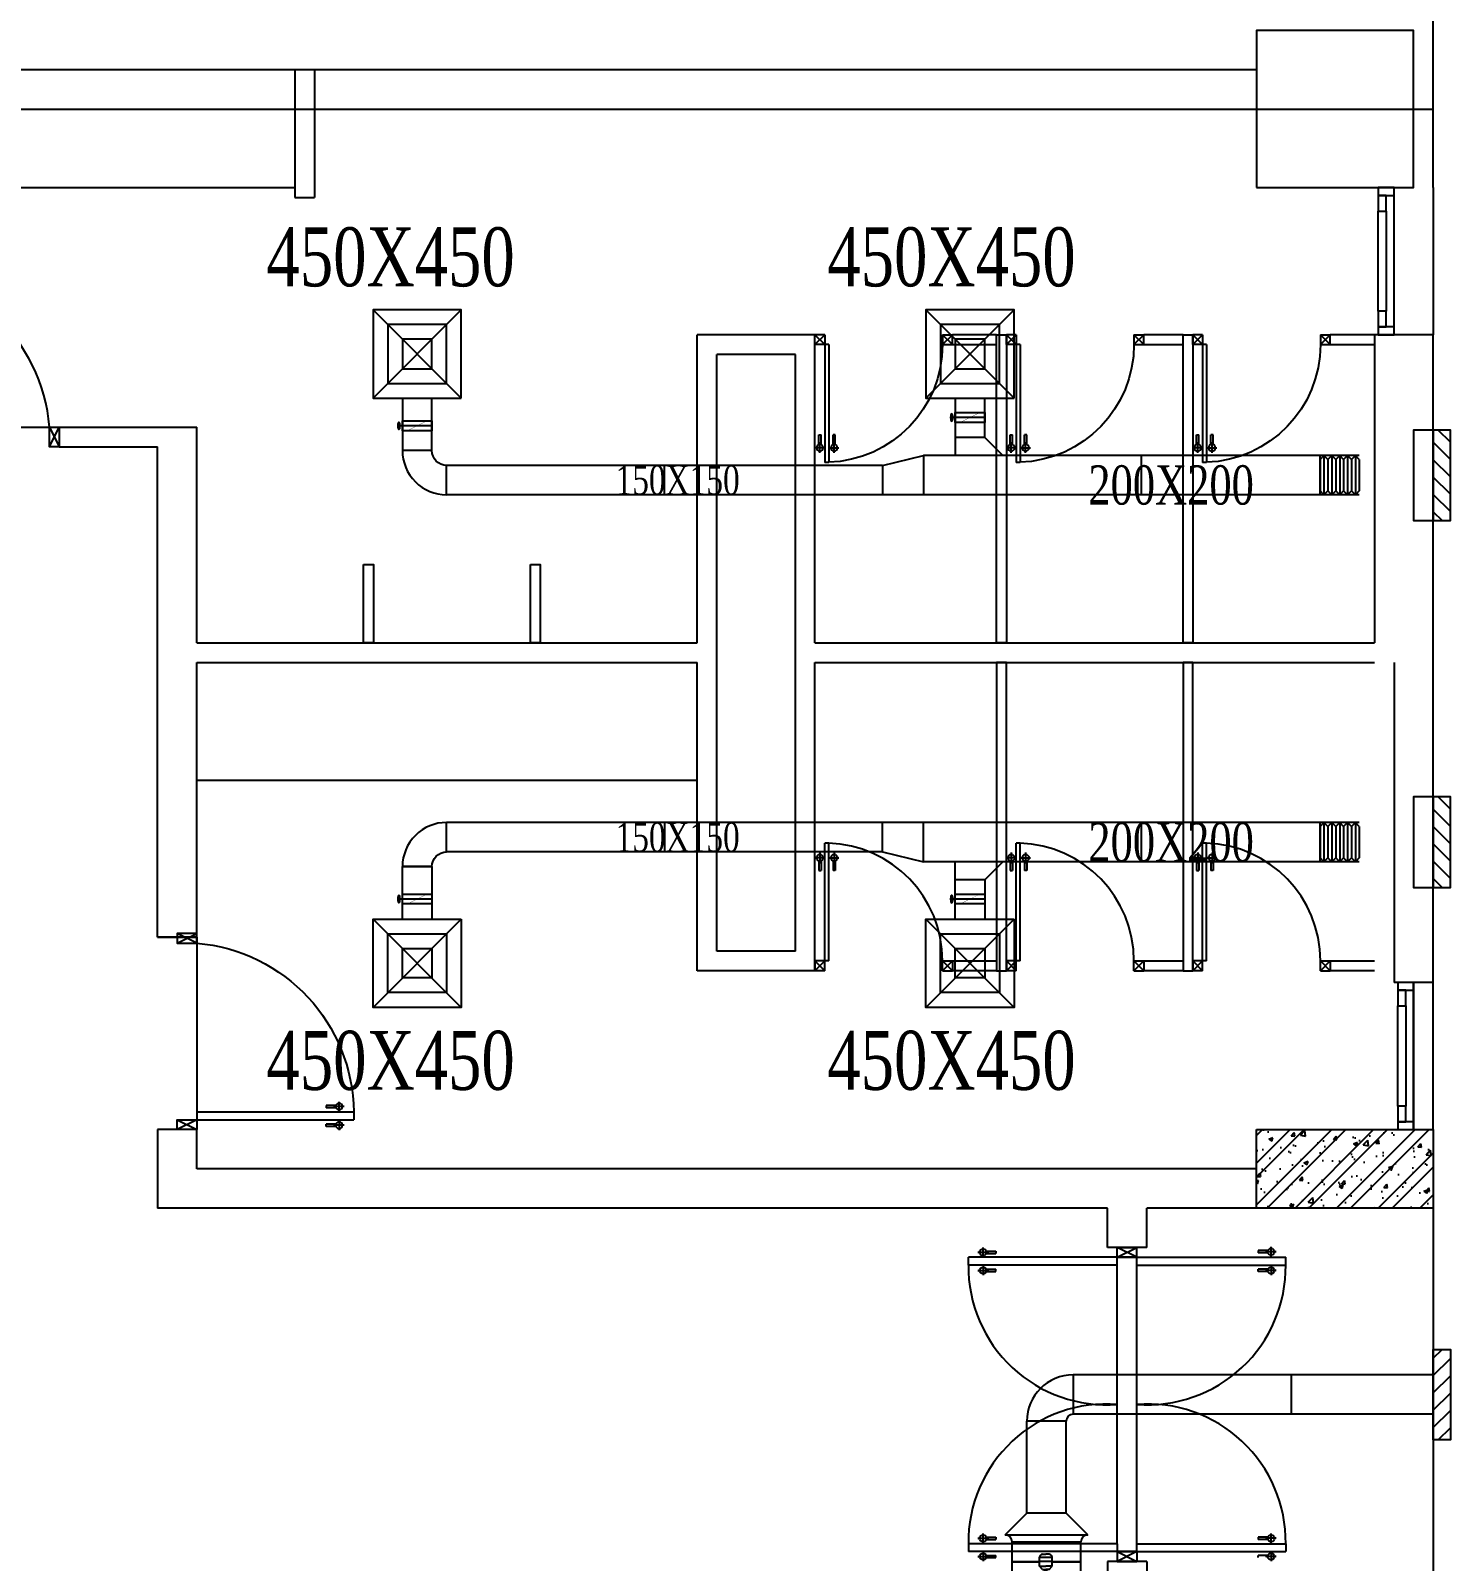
# Model space of a CAD drawing. Header units: metres. Extents: x 352651 to 1421851, y -87441 to -24441.
# Drawn here: x 392486 to 399720, y -56260 to -48460 of the extents above; entities that cross this region are included whole.
import ezdxf
from ezdxf.enums import TextEntityAlignment as Align

# ---------------------------------------------------------------- set-up
doc = ezdxf.new("R2010")
doc.units = ezdxf.units.M
doc.header["$LTSCALE"] = 300
doc.header["$MEASUREMENT"] = 0
doc.linetypes.add('HIDDEN2', pattern=[0.1875, 0.125, -0.0625])
doc.layers.get('Defpoints').update_dxf_attribs({"linetype": 'CONTINUOUS'})
for name, color, linetype in [('bat noi mem', 4, 'CONTINUOUS'), ('CUA', 8, 'CONTINUOUS'), ('CUAGIO', 2, 'CONTINUOUS'), ('khuat-F', 9, 'HIDDEN2'), ('KICH-THUOC', 9, 'CONTINUOUS'), ('NOITHAT', 145, 'CONTINUOUS'), ('THAY', 9, 'CONTINUOUS'), ('TUONG', 7, 'CONTINUOUS'), ('vach', 6, 'CONTINUOUS')]:
    doc.layers.add(name, color=color, linetype=linetype)
doc.styles.add('VNCC-RMD', font='vntimeh.shx', dxfattribs={"width": 0.75, "height": 300, "bigfont": 'vns.shx'})

# ---------------------------------------------------------------- blocks, each defined once
blk = doc.blocks.new('cot1')
at = {"layer": 'vach'}
blk.add_lwpolyline([(-400, -400), (400, -400), (400, 400), (-400, 400)], close=True, dxfattribs=at)
blk = doc.blocks.new('SAD')
at = {"layer": 'CUAGIO', "color": 8}
for p, q in [((-300, -300), (300, 300)), ((300, -300), (-300, 300))]:
    blk.add_line(p, q, dxfattribs=at)
at = {"layer": 'CUAGIO'}
blk.add_lwpolyline([(300, -300), (300, 300), (-300, 300), (-300, -300)], close=True, dxfattribs=at)
at = {"layer": 'CUAGIO', "color": 8}
for points in [[(200, -200), (200, 200), (-200, 200), (-200, -200)], [(100, -100), (100, 100), (-100, 100), (-100, -100)]]:
    blk.add_lwpolyline(points, close=True, dxfattribs=at)
blk = doc.blocks.new('A$C1C310622')
at = {"layer": 'CUA', "ltscale": 0.2}
for p, q in [((-167.755, -342.846), (-168.255, -343.346)), ((-167.755, -343.346), (-168.255, -342.846)), ((-167.755, -342.846), (-168.255, -342.846)), ((-168.255, -343.346), (-168.255, -342.846)), ((-167.755, -342.846), (-167.755, -343.346)), ((-167.755, -342.846), (-167.755, -343.346)), ((-167.755, -342.846), (-167.755, -342.846)), ((-161.755, -342.846), (-161.755, -343.346)), ((-161.755, -342.846), (-161.755, -342.846)), ((-161.755, -342.846), (-161.255, -342.846)), ((-161.755, -342.846), (-161.755, -343.346)), ((-161.755, -343.346), (-161.255, -342.846)), ((-161.755, -342.846), (-161.255, -343.346)), ((-161.255, -343.346), (-161.255, -342.846)), ((-167.755, -343.346), (-168.255, -343.346)), ((-161.955, -343.346), (-161.955, -349.346)), ((-161.955, -343.346), (-161.755, -343.346)), ((-161.755, -343.346), (-161.755, -349.346)), ((-161.755, -343.346), (-161.255, -343.346)), ((-161.986, -348.599), (-162.478, -348.599)), ((-162.291, -348.437), (-162.291, -347.944)), ((-162.291, -347.944), (-162.173, -347.944)), ((-162.232, -348.861), (-162.232, -348.312)), ((-162.173, -348.437), (-162.173, -347.944)), ((-161.75, -348.599), (-161.258, -348.599)), ((-161.562, -348.437), (-161.562, -347.944)), ((-161.444, -347.944), (-161.562, -347.944)), ((-161.503, -348.861), (-161.503, -348.312)), ((-161.444, -348.437), (-161.444, -347.944)), ((-161.955, -349.346), (-161.755, -349.346))]:
    blk.add_line(p, q, dxfattribs=at)
for centre in [(-162.232, -348.599), (-161.503, -348.599)]:
    blk.add_circle(centre, 0.173, dxfattribs=at)
at = {"layer": 'CUA', "linetype": 'Continuous'}
blk.add_arc((-161.755, -343.346), 6, 180, 268.23678, dxfattribs=at)
blk = doc.blocks.new('c1000')
at = {"layer": 'CUA', "ltscale": 0.2}
for p, q in [((50, 100), (50, 900)), ((90, 900), (50, 900)), ((90, 100), (90, 900)), ((46.9, 825.3), (-2.3, 825.3)), ((16.3, 809.1), (16.3, 759.8)), ((22.3, 851.5), (22.3, 796.6)), ((28.2, 809.1), (28.2, 759.8)), ((93.1, 825.3), (142.3, 825.3)), ((111.8, 809.1), (111.8, 759.8)), ((117.7, 851.5), (117.7, 796.6)), ((123.7, 809.1), (123.7, 759.8)), ((16.3, 759.8), (28.2, 759.8)), ((123.7, 759.8), (111.8, 759.8)), ((50, 100), (0, 0)), ((50, 0), (0, 100)), ((50, 0), (50, 100)), ((90, 100), (50, 100)), ((950, 0), (950, 100)), ((950, 0), (1000, 100)), ((950, 100), (1000, 0)), ((50, 0), (50, 0)), ((950, 0), (950, 0))]:
    blk.add_line(p, q, dxfattribs=at)
for points in [[(50, 100), (0, 100), (0, 0), (50, 0)], [(950, 100), (1000, 100), (1000, 0), (950, 0)]]:
    blk.add_lwpolyline(points, close=True, dxfattribs=at)
for centre in [(22.3, 825.3), (117.7, 825.3)]:
    blk.add_circle(centre, 17.3, dxfattribs=at)
blk.add_arc((80.9, 27.6), 872.2, 4.75896, 89.39897, dxfattribs=at)
blk = doc.blocks.new('Quat thong gio 2')
at = {"layer": 'CUAGIO', "color": 2}
for p, q in [((604438.8, -54339.3), (604438.8, -54304.3)), ((604438.8, -54689.3), (604438.8, -54339.3)), ((604438.8, -54339.3), (604675.8, -54339.3)), ((604503.8, -54351.8), (604503.8, -54498.8)), ((604573.5, -54339.3), (604573.5, -54478.5)), ((604576, -54339.3), (604576, -54478.5)), ((604710.8, -54304.3), (604710.8, -54724.3)), ((604710.8, -54304.3), (604710.8, -54304.3)), ((604493.1, -54498.8), (604493.1, -54511)), ((604493.1, -54498.8), (604511.6, -54498.8)), ((604493.1, -54523.2), (604493.1, -54511)), ((604503.8, -54485.7), (604497.1, -54485.7)), ((604500.1, -54485.7), (604500.1, -54498.8)), ((604511.6, -54498.8), (604511.6, -54511)), ((604511.6, -54505.6), (604534.7, -54505.6)), ((604511.6, -54523.2), (604511.6, -54511)), ((604511.6, -54516.4), (604534.7, -54516.4)), ((604534.7, -54494.4), (604551.2, -54479.1)), ((604534.7, -54494.4), (604534.7, -54511)), ((604534.7, -54527.6), (604534.7, -54511)), ((604551.2, -54479.1), (604551.2, -54511)), ((604551.2, -54479.1), (604597.9, -54479.1)), ((604551.2, -54542.8), (604551.2, -54511)), ((604574.8, -54542.8), (604574.8, -54479.1)), ((604597.9, -54479.1), (604597.9, -54542.8)), ((604612.9, -54494.1), (604612.9, -54511)), ((604612.9, -54527.8), (604612.9, -54511)), ((604493.1, -54523.2), (604511.6, -54523.2)), ((604503.8, -54536.3), (604497.1, -54536.3)), ((604500.1, -54536.3), (604500.1, -54523.2)), ((604503.8, -54670.2), (604503.8, -54523.2)), ((604534.7, -54527.6), (604551.2, -54542.8)), ((604551.2, -54542.8), (604597.9, -54542.8)), ((604573.5, -54543.5), (604573.5, -54689.3)), ((604576, -54543.5), (604576, -54689.3)), ((604438.8, -54689.3), (604675.8, -54689.3)), ((604438.8, -54689.3), (604438.8, -54724.3)), ((604710.8, -54724.3), (604710.8, -54724.3))]:
    blk.add_line(p, q, dxfattribs=at)
at = {"layer": 'CUAGIO', "color": 2, "const_width": 1}
for points in [[(604438.8, -54304.3), (604438.8, -54339.3)], [(604438.8, -54724.3), (604438.8, -54689.3)]]:
    blk.add_lwpolyline(points, dxfattribs=at)
for points in [[(604710.8, -54304.3), (604710.8, -54304.3, -0.414214), (604675.8, -54339.3), (604438.8, -54339.3)], [(604710.8, -54724.3), (604710.8, -54724.3, 0.414214), (604675.8, -54689.3), (604438.8, -54689.3)]]:
    blk.add_lwpolyline(points, format="xyb", dxfattribs=at)
at = {"layer": 'CUAGIO', "color": 2}
for points in [[(604497.1, -54485.7, -0.067078), (604469.4, -54367, -0.673836), (604503.8, -54351.8)], [(604497.1, -54536.3, 0.067078), (604469.4, -54655, 0.673836), (604503.8, -54670.2)]]:
    blk.add_lwpolyline(points, format="xyb", dxfattribs=at)
for centre, radius, start, end in [((604675.8, -54304.3), 35, 270, 0), ((604574.8, -54477.6), 1.5, 213.55731, 326.44269), ((604597.9, -54494.1), 15, 0, 90), ((604574.8, -54544.3), 1.5, 33.55731, 146.44269), ((604597.9, -54527.8), 15, 270, 0), ((604675.8, -54724.3), 35, 0, 90)]:
    blk.add_arc(centre, radius, start, end, dxfattribs=at)
blk = doc.blocks.new('bac noi mem')
at = {"layer": 'bat noi mem'}
for p, q in [((493886.7, -64673), (493866.7, -64693)), ((494066.7, -64693), (493866.7, -64693)), ((493866.7, -64693), (493886.7, -64713)), ((493886.7, -64713), (493866.7, -64733)), ((494066.7, -64733), (493866.7, -64733)), ((493866.7, -64733), (493886.7, -64753)), ((494046.7, -64673), (493886.7, -64673)), ((494046.7, -64713), (493886.7, -64713)), ((494046.7, -64673), (494066.7, -64693)), ((494066.7, -64693), (494046.7, -64713)), ((494046.7, -64713), (494066.7, -64733)), ((494066.7, -64733), (494046.7, -64753)), ((493886.7, -64753), (493866.7, -64773)), ((494066.7, -64773), (493866.7, -64773)), ((493866.7, -64773), (493886.7, -64793)), ((493886.7, -64793), (493866.7, -64813)), ((494066.7, -64813), (493866.7, -64813)), ((493866.7, -64813), (493886.7, -64833)), ((494046.7, -64753), (493886.7, -64753)), ((494046.7, -64793), (493886.7, -64793)), ((494046.7, -64753), (494066.7, -64773)), ((494066.7, -64773), (494046.7, -64793)), ((494046.7, -64793), (494066.7, -64813)), ((494066.7, -64813), (494046.7, -64833)), ((493886.7, -64833), (493866.7, -64853)), ((494066.7, -64853), (493866.7, -64853)), ((493866.7, -64853), (493886.7, -64873)), ((494046.7, -64833), (493886.7, -64833)), ((494046.7, -64873), (493886.7, -64873)), ((494046.7, -64833), (494066.7, -64853)), ((494066.7, -64853), (494046.7, -64873))]:
    blk.add_line(p, q, dxfattribs=at)

msp = doc.modelspace()

# ---------------------------------------------------------------- hatches: boundary and pattern name
at = {"layer": 'CUAGIO'}
h = msp.add_hatch(dxfattribs=at)
h.set_pattern_fill('ANSI31', color=256, scale=100, style=0)
h.set_pattern_definition([(315, (423609.3596, 192590.432), (4.41941738, 4.41941738), [])])
edge = h.paths.add_edge_path()
edge.add_ellipse((394362.4, -50473.1), major_axis=(0, -19), ratio=0.310482, start_angle=0, end_angle=360, ccw=False)
h = msp.add_hatch(dxfattribs=at)
h.set_pattern_fill('ANSI31', color=256, scale=100, style=0)
h.set_pattern_definition([(315, (426426.179, 192632.5095), (4.41941738, 4.41941738), [])])
edge = h.paths.add_edge_path()
edge.add_ellipse((397179.2, -50431), major_axis=(0, -19), ratio=0.310482, start_angle=0, end_angle=360, ccw=False)
h = msp.add_hatch(dxfattribs=at)
h.set_pattern_fill('ANSI31', color=256, scale=500, style=0)
h.set_pattern_definition([(315, (-114204.336, -99931.22), (-44.194174, -44.194174), [])])
h.paths.add_polyline_path([(399632.5, -50955.7), (399719.7, -50955.7), (399719.7, -50494.8), (399632.5, -50494.8)])
h = msp.add_hatch(dxfattribs=at)
h.set_pattern_fill('ANSI31', color=256, scale=500, style=0)
h.set_pattern_definition([(315, (-114204.336, -101800.91), (-44.194174, -44.194174), [])])
h.paths.add_polyline_path([(399632.5, -52825.4), (399719.7, -52825.4), (399719.7, -52364.5), (399632.5, -52364.5)])
h = msp.add_hatch(dxfattribs=at)
h.set_pattern_fill('ANSI31', color=256, scale=100, style=0)
h.set_pattern_definition([(315, (423609.3596, 190178.6644), (4.41941738, 4.41941738), [])])
edge = h.paths.add_edge_path()
edge.add_ellipse((394362.4, -52884.8), major_axis=(0, -19), ratio=0.310482, start_angle=0, end_angle=360, ccw=False)
h = msp.add_hatch(dxfattribs=at)
h.set_pattern_fill('ANSI31', color=256, scale=100, style=0)
h.set_pattern_definition([(315, (426426.179, 190178.6644), (4.41941738, 4.41941738), [])])
edge = h.paths.add_edge_path()
edge.add_ellipse((397179.2, -52884.8), major_axis=(0, -19), ratio=0.310482, start_angle=0, end_angle=360, ccw=False)
h = msp.add_hatch(dxfattribs=at)
h.set_pattern_fill('ANSI31', color=256, scale=500, style=0)
h.set_pattern_definition([(45, (-114204.336, -6203.634), (-44.194174, 44.194174), [])])
h.paths.add_polyline_path([(399632.5, -55179.1), (399719.7, -55179.1), (399719.7, -55640), (399632.5, -55640)])
at = {"layer": 'NOITHAT', "linetype": 'Continuous'}
h = msp.add_hatch(dxfattribs=at)
h.set_pattern_fill('ANSI32,_O', color=256, scale=400)
h.set_pattern_definition([(45, (-89100, -347750.56), (-106.066017, 106.066017), []), (45, (-89029.29, -347750.56), (-106.066017, 106.066017), [])])
h.paths.add_polyline_path([(399132.5, -54059.6), (398732.5, -54059.6), (398732.5, -54359.6), (399132.5, -54359.6)])
h.paths.add_polyline_path([(399132.5, -54359.6), (398732.5, -54359.6), (398732.5, -54459.6), (399132.5, -54459.6)])
h.paths.add_polyline_path([(399632.5, -54359.6), (399132.5, -54359.6), (399132.5, -54459.6), (399632.5, -54459.6)])
h.paths.add_polyline_path([(399432.5, -54059.6), (399132.5, -54059.6), (399132.5, -54359.6), (399432.5, -54359.6)])
h.paths.add_polyline_path([(399632.5, -54059.6), (399432.5, -54059.6), (399432.5, -54359.6), (399632.5, -54359.6)])
h = msp.add_hatch(dxfattribs=at)
h.set_pattern_fill('AR-CONC,_O', color=256, scale=30)
h.set_pattern_definition([(50, (-89100, -347750.56), (215.178055, -18.82564), [22.5, -247.5]), (355, (-89100, -347750.56), (-41.6254, 225.65764), [18, -198]), (100.4514, (-89082.07, -347752.12), (173.552815, 206.83186), [19.12206, -210.34263]), (46.1842, (-89100, -347690.56), (320.17231, -49.6557), [33.75, -371.25]), (96.6356, (-89073.32, -347694.7), (280.39881, 292.23536), [28.68309, -315.5139]), (351.1842, (-89100, -347690.56), (280.39858, 292.23558), [27, -297]), (21, (-89070, -347705.56), (179.072116, -120.785667), [22.5, -247.5]), (326, (-89070, -347705.56), (72.9946, 217.54501), [18, -198]), (71.4514, (-89055.08, -347715.62), (252.06679, 96.75915), [19.12206, -210.34263]), (37.5, (-89100, -347750.556), (3.647957, 99.868156), [0, -195.6, 0, -201, 0, -198.75]), (7.5, (-89100, -347750.56), (78.920861, 118.323514), [0, -114.6, 0, -191.1, 0, -75.75]), (327.5, (-89166.9, -347750.556), (160.146731, -6.766462), [0, -75, 0, -234, 0, -310.5]), (317.5, (-89196.9, -347750.56), (174.95585, 30.031495), [0, -97.5, 0, -155.4, 0, -220.5])])
h.paths.add_polyline_path([(399132.5, -54059.6), (398732.5, -54059.6), (398732.5, -54359.6), (399132.5, -54359.6)])
h.paths.add_polyline_path([(399132.5, -54359.6), (398732.5, -54359.6), (398732.5, -54459.6), (399132.5, -54459.6)])
h.paths.add_polyline_path([(399632.5, -54359.6), (399132.5, -54359.6), (399132.5, -54459.6), (399632.5, -54459.6)])
h.paths.add_polyline_path([(399432.5, -54059.6), (399132.5, -54059.6), (399132.5, -54359.6), (399432.5, -54359.6)])
h.paths.add_polyline_path([(399632.5, -54059.6), (399432.5, -54059.6), (399432.5, -54359.6), (399632.5, -54359.6)])

# ---------------------------------------------------------------- linework, layer by layer
at = {"layer": 'CUA', "linetype": 'Continuous'}
for p, q in [((393832.5, -48659.6), (393832.5, -49309.6)), ((393932.5, -48659.6), (393932.5, -49309.6)), ((391532.5, -49259.6), (393832.5, -49259.6)), ((393832.5, -49309.6), (393932.5, -49309.6)), ((399432.5, -49969.6), (399432.5, -49299.6)), ((399352.5, -49889.6), (399352.5, -49379.6)), ((399392.5, -49379.6), (399392.5, -49889.6)), ((397407.5, -50009.6), (397182.5, -50009.6)), ((397182.5, -50059.6), (397407.5, -50059.6)), ((398357.5, -50009.6), (398157.5, -50009.6)), ((398157.5, -50059.6), (398357.5, -50059.6)), ((399332.5, -50009.6), (399107.5, -50009.6)), ((399107.5, -50059.6), (399332.5, -50059.6)), ((393332.5, -52279.6), (395882.5, -52279.6)), ((397182.5, -53199.6), (397407.5, -53199.6)), ((397407.5, -53249.6), (397182.5, -53249.6)), ((398157.5, -53199.6), (398357.5, -53199.6)), ((398357.5, -53249.6), (398157.5, -53249.6)), ((399107.5, -53199.6), (399332.5, -53199.6)), ((399332.5, -53249.6), (399107.5, -53249.6)), ((399532.5, -54019.6), (399532.5, -53349.6)), ((399452.5, -53939.6), (399452.5, -53429.6)), ((399492.5, -53429.6), (399492.5, -53939.6))]:
    msp.add_line(p, q, dxfattribs=at)
at = {"layer": 'CUA'}
for p, q in [((397338.7, -54709.1), (397338.7, -54659.9)), ((398022.5, -54659.6), (398122.5, -54659.6)), ((398122.5, -54709.6), (398022.5, -54659.6)), ((398022.5, -54709.6), (398122.5, -54659.6)), ((398022.5, -54709.6), (398022.5, -54659.6)), ((398122.5, -54659.6), (398022.5, -54659.6)), ((398022.5, -54709.6), (398122.5, -54659.6)), ((398122.5, -54709.6), (398022.5, -54659.6)), ((398022.5, -54709.6), (398022.5, -54659.6)), ((398122.5, -54709.6), (398122.5, -54659.6)), ((398122.5, -54709.6), (398122.5, -54659.6)), ((398790, -54675.9), (398740.8, -54675.9)), ((398740.8, -54675.9), (398740.8, -54687.7)), ((398806.3, -54706.5), (398806.3, -54657.3)), ((398022.5, -54709.6), (397264.1, -54709.6)), ((397264.1, -54749.6), (397264.1, -54709.6)), ((398022.5, -54749.6), (397264.1, -54749.6)), ((397312.6, -54684.4), (397367.5, -54684.4)), ((397338.7, -54752.7), (397338.7, -54801.9)), ((397355, -54678.5), (397404.2, -54678.5)), ((397355, -54690.3), (397404.2, -54690.3)), ((397404.2, -54678.5), (397404.2, -54690.3)), ((398022.5, -54749.6), (398022.5, -54709.6)), ((398122.5, -54709.6), (398022.5, -54709.6)), ((398022.5, -54709.6), (398122.5, -54709.6)), ((398022.5, -56169.6), (398022.5, -54749.6)), ((398122.5, -54709.6), (398881, -54709.6)), ((398122.5, -56209.6), (398122.5, -54709.6)), ((398122.5, -54749.6), (398881, -54749.6)), ((398790, -54687.7), (398740.8, -54687.7)), ((398832.4, -54681.8), (398777.6, -54681.8)), ((398806.3, -54752.7), (398806.3, -54801.9)), ((398881, -54749.6), (398881, -54709.6)), ((397312.6, -54777.3), (397367.5, -54777.3)), ((397355, -54771.4), (397404.2, -54771.4)), ((397355, -54783.2), (397404.2, -54783.2)), ((397404.2, -54783.2), (397404.2, -54771.4)), ((398790, -54771.4), (398740.8, -54771.4)), ((398740.8, -54783.2), (398740.8, -54771.4)), ((398790, -54783.2), (398740.8, -54783.2)), ((398832.4, -54777.3), (398777.6, -54777.3)), ((397312.6, -56141.8), (397367.5, -56141.8)), ((397338.7, -56166.5), (397338.7, -56117.3)), ((397355, -56135.9), (397404.2, -56135.9)), ((397355, -56147.7), (397404.2, -56147.7)), ((397404.2, -56135.9), (397404.2, -56147.7)), ((398790, -56135.9), (398740.8, -56135.9)), ((398740.8, -56135.9), (398740.8, -56147.7)), ((398790, -56147.7), (398740.8, -56147.7)), ((398832.4, -56141.8), (398777.6, -56141.8)), ((398806.3, -56166.5), (398806.3, -56117.3)), ((398022.5, -56169.6), (397264.1, -56169.6)), ((397264.1, -56169.6), (397264.1, -56209.6)), ((398022.5, -56209.6), (397264.1, -56209.6)), ((397312.6, -56234.7), (397367.5, -56234.7)), ((397338.7, -56210.1), (397338.7, -56259.3)), ((397355, -56228.8), (397404.2, -56228.8)), ((397404.2, -56240.6), (397404.2, -56228.8)), ((398022.5, -56169.6), (398022.5, -56209.6)), ((398122.5, -56209.6), (398022.5, -56209.6)), ((398122.5, -56209.6), (398022.5, -56259.6)), ((398022.5, -56209.6), (398122.5, -56259.6)), ((398022.5, -56209.6), (398022.5, -56259.6)), ((398022.5, -56209.6), (398122.5, -56209.6)), ((398022.5, -56209.6), (398122.5, -56259.6)), ((398122.5, -56209.6), (398022.5, -56259.6)), ((398022.5, -56209.6), (398022.5, -56259.6)), ((398122.5, -56169.6), (398881, -56169.6)), ((398122.5, -56209.6), (398122.5, -56259.6)), ((398122.5, -56209.6), (398122.5, -56259.6)), ((398122.5, -56209.6), (398881, -56209.6)), ((398740.8, -56240.6), (398740.8, -56228.8)), ((398790, -56228.8), (398740.8, -56228.8)), ((398832.4, -56234.7), (398777.6, -56234.7)), ((398806.3, -56210.1), (398806.3, -56259.3)), ((398881, -56169.6), (398881, -56209.6)), ((397355, -56240.6), (397404.2, -56240.6)), ((398022.5, -56259.6), (398122.5, -56259.6)), ((398122.5, -56259.6), (398022.5, -56259.6))]:
    msp.add_line(p, q, dxfattribs=at)
for points in [[(399352.5, -49299.6), (399432.5, -49299.6), (399432.5, -49259.6), (399352.5, -49259.6)], [(399352.5, -49299.6), (399352.5, -49379.6), (399392.5, -49379.6), (399392.5, -49299.6)], [(399352.5, -49889.6), (399352.5, -49969.6), (399392.5, -49969.6), (399392.5, -49889.6)], [(399352.5, -50009.6), (399432.5, -50009.6), (399432.5, -49969.6), (399352.5, -49969.6)], [(399452.5, -53349.6), (399532.5, -53349.6), (399532.5, -53309.6), (399452.5, -53309.6)], [(399452.5, -53349.6), (399452.5, -53429.6), (399492.5, -53429.6), (399492.5, -53349.6)], [(399452.5, -53939.6), (399452.5, -54019.6), (399492.5, -54019.6), (399492.5, -53939.6)], [(399452.5, -54059.6), (399532.5, -54059.6), (399532.5, -54019.6), (399452.5, -54019.6)]]:
    msp.add_lwpolyline(points, close=True, dxfattribs=at)
at = {"layer": 'CUA', "linetype": 'Continuous'}
for points in [[(397407.5, -51579.6), (397407.5, -50009.6), (397457.5, -50009.6), (397457.5, -51579.6)], [(398357.5, -51579.6), (398357.5, -50009.6), (398407.5, -50009.6), (398407.5, -51579.6)], [(394182.5, -51179.6), (394232.5, -51179.6), (394232.5, -51579.6), (394182.5, -51579.6)], [(395032.5, -51179.6), (395082.5, -51179.6), (395082.5, -51579.6), (395032.5, -51579.6)], [(397407.5, -51679.6), (397407.5, -53249.6), (397457.5, -53249.6), (397457.5, -51679.6)], [(398357.5, -51679.6), (398357.5, -53249.6), (398407.5, -53249.6), (398407.5, -51679.6)]]:
    msp.add_lwpolyline(points, close=True, dxfattribs=at)
at = {"layer": 'CUA'}
for centre in [(397338.7, -54684.4), (398806.3, -54681.8), (397338.7, -54777.3), (398806.3, -54777.3), (397338.7, -56141.8), (398806.3, -56141.8), (397338.7, -56234.7), (398806.3, -56234.7)]:
    msp.add_circle(centre, 17.3, dxfattribs=at)
for centre, start, end in [((397968.6, -54757), 179.39177, 274.38726), ((398176.4, -54757), 265.61274, 0.60823), ((397968.6, -56162.1), 85.61274, 180.60823), ((398176.4, -56162.1), 359.39177, 94.38726)]:
    msp.add_arc(centre, 704.6, start, end, dxfattribs=at)
at = {"layer": 'CUAGIO'}
for p, q in [((394380.7, -50332.6), (394380.7, -50599.7)), ((394530.7, -50599.7), (394530.7, -50332.6)), ((397197.5, -50332.6), (397197.5, -50624.7)), ((397347.5, -50532.6), (397347.5, -50332.6)), ((397347.5, -50431), (397179.2, -50431)), ((394530.7, -50473.1), (394362.4, -50473.1)), ((397347.5, -50532.6), (397197.5, -50532.6)), ((397347.5, -50532.6), (397439.6, -50624.7)), ((394530.7, -50599.7), (394380.7, -50599.7)), ((396825.7, -50674.7), (394605.7, -50674.7)), ((394605.7, -50824.7), (394605.7, -50674.7)), ((395715.7, -50824.7), (395715.7, -50674.7)), ((396825.7, -50674.7), (397035.7, -50624.7)), ((396825.7, -50674.7), (396825.7, -50824.7)), ((399255.7, -50624.7), (397035.7, -50624.7)), ((397035.7, -50624.7), (397035.7, -50824.7)), ((398145.7, -50824.7), (398145.7, -50624.7)), ((399255.7, -50824.7), (394605.7, -50824.7)), ((399255.7, -52494.4), (394605.7, -52494.4)), ((395715.7, -52494.4), (395715.7, -52644.4)), ((396825.7, -52644.4), (396825.7, -52494.4)), ((397035.7, -52694.4), (397035.7, -52494.4)), ((397035.7, -52494.4), (397035.7, -52494.4)), ((398145.7, -52694.4), (398145.7, -52494.4)), ((396825.7, -52644.4), (394605.7, -52644.4)), ((396825.7, -52644.4), (397035.7, -52694.4)), ((394380.7, -52986.5), (394380.7, -52719.4)), ((394530.7, -52719.4), (394380.7, -52719.4)), ((394530.7, -52719.4), (394530.7, -52986.5)), ((399255.7, -52694.4), (397035.7, -52694.4)), ((397197.5, -52986.5), (397197.5, -52694.4)), ((397347.5, -52786.5), (397439.6, -52694.4)), ((397347.5, -52786.5), (397197.5, -52786.5)), ((397347.5, -52786.5), (397347.5, -52986.5)), ((394530.7, -52884.8), (394362.4, -52884.8)), ((397347.5, -52884.8), (397179.2, -52884.8))]:
    msp.add_line(p, q, dxfattribs=at)
at = {"layer": 'CUAGIO', "linetype": 'ByBlock', "ltscale": 1.5}
for p, q in [((399055.7, -50824.7), (399055.7, -50624.7)), ((399055.7, -52694.4), (399055.7, -52494.4))]:
    msp.add_line(p, q, dxfattribs=at)
at = {"layer": 'CUAGIO', "color": 2}
for p, q in [((399632.5, -55309), (397797.7, -55309)), ((397797.7, -55309), (397797.7, -55510.1)), ((398907.7, -55309), (398907.7, -55510.1)), ((399632.5, -55510.1), (397797.7, -55510.1)), ((397762.7, -55545.1), (397561.6, -55545.1)), ((397452.1, -56125), (397561.6, -56013.6)), ((397762.7, -56013.6), (397561.6, -56013.6)), ((397872.1, -56125), (397762.7, -56013.6)), ((397487.1, -56160), (397837.1, -56159.9))]:
    msp.add_line(p, q, dxfattribs=at)
at = {"layer": 'CUAGIO', "const_width": 1.5}
for points in [[(394380.7, -50473.1), (394380.7, -50498.1), (394530.7, -50498.1), (394530.7, -50448.1), (394380.7, -50448.1), (394380.7, -50473.1)], [(394415.4, -50493.1), (394495.3, -50453.1)], [(397347.5, -50431), (397179.2, -50431)], [(397197.5, -50431), (397197.5, -50456), (397347.5, -50456), (397347.5, -50406), (397197.5, -50406), (397197.5, -50431)], [(397232.2, -50451), (397312.1, -50411)], [(394530.7, -50473.1), (394362.4, -50473.1)], [(394380.7, -52884.8), (394380.7, -52909.8), (394530.7, -52909.8), (394530.7, -52859.8), (394380.7, -52859.8), (394380.7, -52884.8)], [(394415.4, -52904.8), (394495.3, -52864.9)], [(397197.5, -52884.8), (397197.5, -52909.8), (397347.5, -52909.8), (397347.5, -52859.8), (397197.5, -52859.8), (397197.5, -52884.8)], [(397232.2, -52904.8), (397312.1, -52864.9)], [(394530.7, -52884.8), (394362.4, -52884.8)], [(397347.5, -52884.8), (397179.2, -52884.8)]]:
    msp.add_lwpolyline(points, dxfattribs=at)
at = {"layer": 'CUAGIO'}
for points in [[(394380.7, -50498.1), (394380.7, -50448.1), (394530.7, -50448.1), (394530.7, -50498.1)], [(397197.5, -50456), (397197.5, -50406), (397347.5, -50406), (397347.5, -50456)], [(399632.5, -50494.8), (399532.5, -50494.8), (399532.5, -50955.7), (399632.5, -50955.7)], [(399632.5, -50955.7), (399719.7, -50955.7), (399719.7, -50494.8), (399632.5, -50494.8)], [(399632.5, -52364.5), (399532.5, -52364.5), (399532.5, -52825.4), (399632.5, -52825.4)], [(399632.5, -52825.4), (399719.7, -52825.4), (399719.7, -52364.5), (399632.5, -52364.5)], [(394380.7, -52909.8), (394380.7, -52859.8), (394530.7, -52859.8), (394530.7, -52909.8)], [(397197.5, -52909.8), (397197.5, -52859.8), (397347.5, -52859.8), (397347.5, -52909.8)], [(399632.5, -55179.1), (399719.7, -55179.1), (399719.7, -55640), (399632.5, -55640)]]:
    msp.add_lwpolyline(points, close=True, dxfattribs=at)
at = {"layer": 'CUAGIO', "const_width": 2.67}
for points in [[(397272.2, -50432.8, -1), (397272.2, -50429.2, -1)], [(394455.3, -50474.9, -1), (394455.3, -50471.2, -1)], [(394455.3, -52886.7, -1), (394455.3, -52883, -1)], [(397272.2, -52886.7, -1), (397272.2, -52883, -1)]]:
    msp.add_lwpolyline(points, format="xyb", close=True, dxfattribs=at)
at = {"layer": 'CUAGIO'}
for points in [[(394530.7, -50599.7), (394380.7, -50599.7, 0.414214), (394605.7, -50824.7), (394605.7, -50674.7, -0.414214), (394530.7, -50599.7)], [(394605.7, -52644.4), (394605.7, -52494.4, 0.414214), (394380.7, -52719.4), (394530.7, -52719.4, -0.414214), (394605.7, -52644.4)]]:
    msp.add_lwpolyline(points, format="xyb", close=True, dxfattribs=at)
at = {"layer": 'CUAGIO', "color": 2}
for radius in [236.1, 35]:
    msp.add_arc((397797.7, -55545.1), radius, 90, 180, dxfattribs=at)
at = {"layer": 'CUAGIO', "extrusion": (0, 0, -1)}
for centre in [(394362.4, -50473.1), (397179.2, -50431), (394362.4, -52884.8), (397179.2, -52884.8)]:
    msp.add_ellipse(centre, major_axis=(0, -19), ratio=0.310482, start_param=-1.570796, end_param=4.712389, dxfattribs=at)
at = {"layer": 'Defpoints'}
msp.add_line((361309.9, -48859.6), (399632.5, -48859.6), dxfattribs=at)
at = {"layer": 'khuat-F'}
msp.add_line((399632.5, -54474.6), (399632.5, -56359.6), dxfattribs=at)
at = {"layer": 'KICH-THUOC', "color": 2}
for p, q in [((397561.6, -56013.6), (397561.6, -55545.1)), ((397762.7, -56013.6), (397762.7, -55545.1))]:
    msp.add_line(p, q, dxfattribs=at)
at = {"layer": 'THAY'}
for p, q in [((399632.5, -49259.6), (399632.5, -50009.6)), ((391632.5, -50479.6), (392632.5, -50479.6)), ((393332.5, -53079.6), (393332.5, -54059.6)), ((399532.5, -53309.6), (399532.5, -54059.6)), ((399632.5, -54059.6), (399632.5, -53309.6)), ((399632.5, -54459.6), (399632.5, -56359.6))]:
    msp.add_line(p, q, dxfattribs=at)
at = {"layer": 'TUONG'}
for p, q in [((399632.5, -49259.6), (399632.5, -40859.6)), ((398732.5, -48659.6), (391532.5, -48659.6)), ((396482.5, -50009.6), (395882.5, -50009.6)), ((395882.5, -51579.6), (395882.5, -50009.6)), ((396482.5, -51579.6), (396482.5, -50009.6)), ((399332.5, -50009.6), (399332.5, -51579.6)), ((399632.5, -50009.6), (399332.5, -50009.6)), ((399632.5, -53309.6), (399632.5, -50009.6)), ((395982.5, -53149.6), (395982.5, -50109.6)), ((396382.5, -50109.6), (395982.5, -50109.6)), ((396382.5, -53149.6), (396382.5, -50109.6)), ((392632.5, -50479.6), (393332.5, -50479.6)), ((392632.5, -50479.6), (392632.5, -50579.6)), ((393332.5, -51081.2), (393332.5, -50479.6)), ((392632.5, -50579.6), (393132.5, -50579.6)), ((393132.5, -53079.6), (393132.5, -50579.6)), ((399532.5, -50955.7), (399632.5, -50955.7)), ((393332.5, -51579.6), (393332.5, -51081.2)), ((393332.5, -51579.6), (395882.5, -51579.6)), ((396482.5, -51579.6), (399332.5, -51579.6)), ((393332.5, -53079.6), (393332.5, -51679.6)), ((393332.5, -51679.6), (395882.5, -51679.6)), ((395882.5, -53249.6), (395882.5, -51679.6)), ((396482.5, -53249.6), (396482.5, -51679.6)), ((396482.5, -51679.6), (399332.5, -51679.6)), ((399432.5, -51679.6), (399432.5, -53309.6)), ((393132.5, -53079.6), (393332.5, -53079.6)), ((393332.5, -53079.6), (393132.5, -53079.6)), ((396382.5, -53149.6), (395982.5, -53149.6)), ((396482.5, -53249.6), (395882.5, -53249.6)), ((399632.5, -53309.6), (399432.5, -53309.6)), ((393132.5, -54059.6), (393132.5, -54459.6)), ((393332.5, -54059.6), (393132.5, -54059.6)), ((393332.5, -54259.6), (393332.5, -54059.6)), ((398732.5, -54259.6), (393332.5, -54259.6)), ((397972.5, -54459.6), (393132.5, -54459.6)), ((397972.5, -54659.6), (397972.5, -54459.6)), ((398732.5, -54459.6), (398172.5, -54459.6)), ((398172.5, -54659.6), (398172.5, -54459.6)), ((398172.5, -54659.6), (397972.5, -54659.6)), ((397972.5, -56259.6), (397972.5, -56459.6)), ((398172.5, -56259.6), (398172.5, -56359.6))]:
    msp.add_line(p, q, dxfattribs=at)
at = {"layer": 'TUONG', "linetype": 'Continuous'}
msp.add_line((398172.5, -56259.6), (397972.5, -56259.6), dxfattribs=at)
at = {"layer": 'vach'}
msp.add_lwpolyline([(398732.5, -54059.6), (399632.5, -54059.6), (399632.5, -54459.6), (398732.5, -54459.6)], close=True, dxfattribs=at)

# ---------------------------------------------------------------- block references
at = {"layer": 'CUA', "linetype": 'Continuous', "xscale": -100, "yscale": 100, "zscale": 100}
for p in [(380357, -15725), (381332, -15725), (382282, -15725)]:
    msp.add_blockref('A$C1C310622', p, dxfattribs=at)
at = {"layer": 'CUA', "linetype": 'Continuous', "xscale": 100, "yscale": 100, "zscale": 100, "rotation": 180}
for p in [(380357, -87534.2), (381332, -87534.2), (382282, -87534.2)]:
    msp.add_blockref('A$C1C310622', p, dxfattribs=at)
at = {"layer": 'CUAGIO', "xscale": 0.75, "yscale": 0.75, "zscale": 0.75}
for p in [(394455.7, -50107.6), (397272.5, -50107.6)]:
    msp.add_blockref('SAD', p, dxfattribs=at)
at = {"layer": 'CUAGIO', "xscale": -1, "rotation": 270}
for p in [(463928.6, -544691.4), (463928.6, -546561.1)]:
    msp.add_blockref('bac noi mem', p, dxfattribs=at)
at = {"layer": 'CUAGIO', "xscale": -0.75, "yscale": 0.75, "zscale": 0.75, "rotation": 180}
for p in [(394455.7, -53211.5), (397272.5, -53211.5)]:
    msp.add_blockref('SAD', p, dxfattribs=at)
at = {"layer": 'CUAGIO', "color": 2, "rotation": 90}
msp.add_blockref('Quat thong gio 2', (343147.8, -660835.7), dxfattribs=at)
at = {"layer": 'TUONG'}
msp.add_blockref('c1000', (391632.5, -50579.6), dxfattribs=at)
at = {"layer": 'TUONG', "xscale": -1, "rotation": 270}
msp.add_blockref('c1000', (393232.5, -54059.6), dxfattribs=at)
at = {"layer": 'vach'}
msp.add_blockref('cot1', (399132.5, -48859.6), dxfattribs=at)

# ---------------------------------------------------------------- texts
at = {"layer": 'CUAGIO', "color": 3, "style": 'VNCC-RMD', "width": 0.75}
for s, height, p in [('450x450', 300, (394320.5, -49762.4)), ('450x450', 300, (397178, -49762.4)), ('150x150', 150, (395782.7, -50824.7)), ('200x200', 200, (398296.9, -50874.7)), ('150x150', 150, (395782.7, -52644.4)), ('200x200', 200, (398296.9, -52694.4)), ('450x450', 300, (394320.5, -53856.7)), ('450x450', 300, (397178, -53856.7))]:
    msp.add_text(s, height=height, dxfattribs=at).set_placement(p, align=Align.CENTER)

doc.saveas('drawing.dxf')
